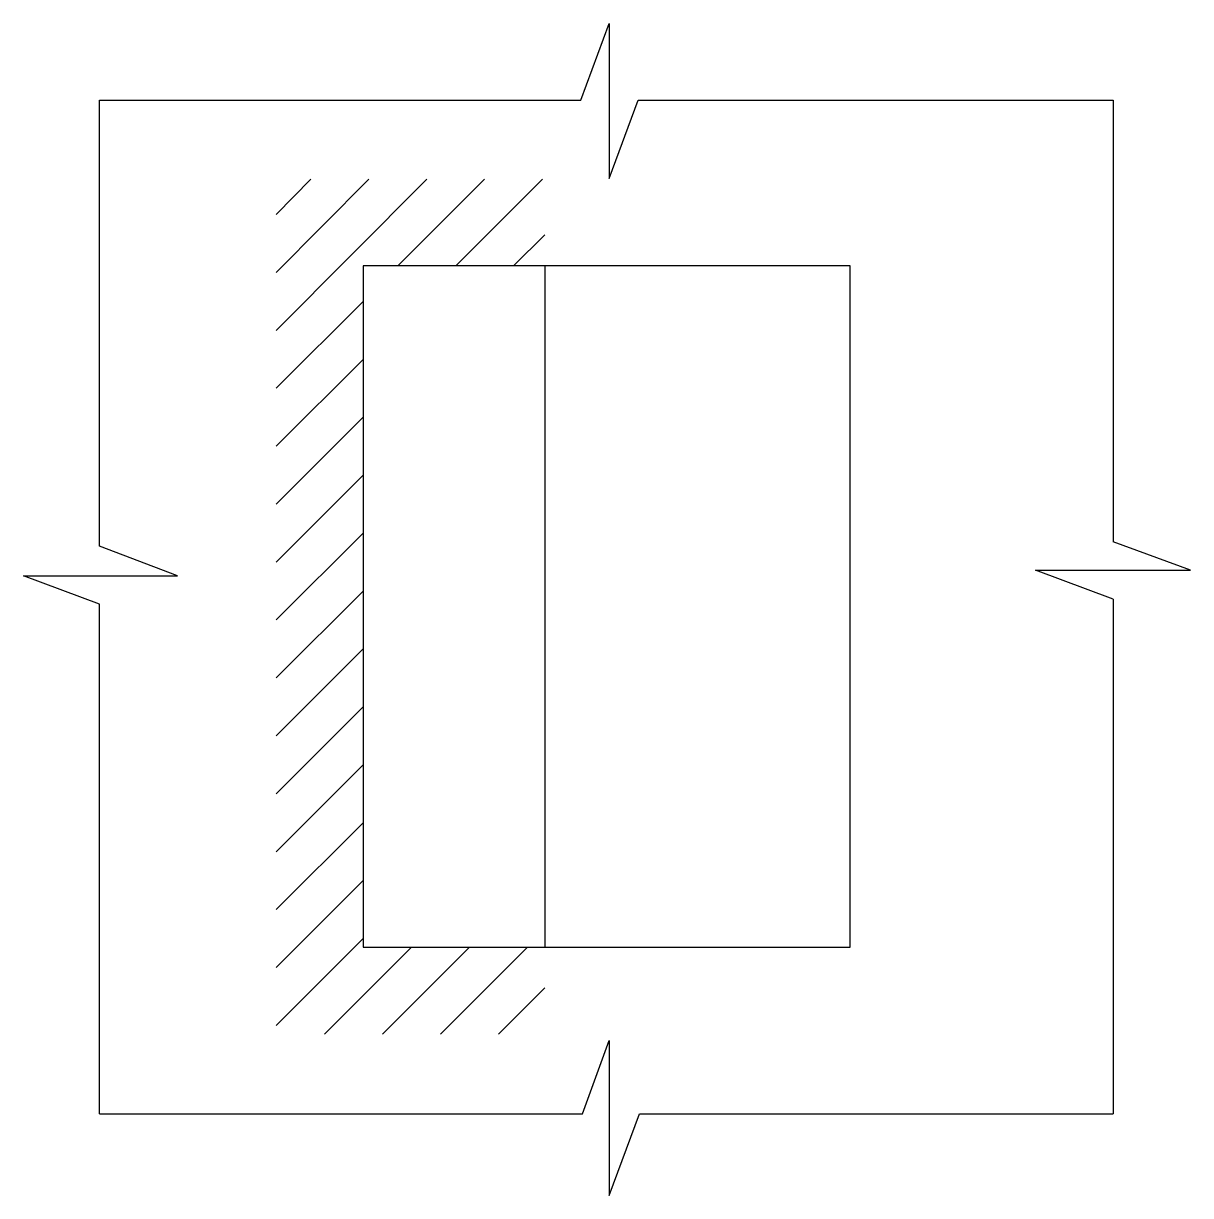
# Model space of a CAD drawing. Header units: metres. Extents: x 13294.5 to 13310.6, y 18506.5 to 18522.7.
import ezdxf

# ---------------------------------------------------------------- set-up
doc = ezdxf.new("R2010")
doc.units = ezdxf.units.M
doc.layers.add('PUB_DIM', color=90, linetype='Continuous')
doc.layers.add('STAIR', color=2, linetype='Continuous')

msp = doc.modelspace()

# ---------------------------------------------------------------- linework, layer by layer
msp.add_lwpolyline([(13305.91, 18509.91), (13305.91, 18519.32), (13299.18, 18519.32), (13299.18, 18509.91)], close=True)
at = {"layer": 'PUB_DIM'}
for p, q in [((13302.19, 18521.61), (13302.58, 18522.67)), ((13302.58, 18522.67), (13302.58, 18520.53)), ((13295.54, 18521.61), (13302.19, 18521.61)), ((13295.54, 18515.45), (13295.54, 18521.61)), ((13302.58, 18520.53), (13302.98, 18521.61)), ((13302.98, 18521.61), (13309.54, 18521.61)), ((13309.54, 18521.61), (13309.54, 18515.51)), ((13297.98, 18520.03), (13298.46, 18520.52)), ((13297.98, 18519.23), (13299.26, 18520.52)), ((13297.98, 18518.43), (13300.06, 18520.52)), ((13299.66, 18519.32), (13300.86, 18520.52)), ((13300.46, 18519.32), (13301.66, 18520.52)), ((13301.26, 18519.32), (13301.69, 18519.75)), ((13297.98, 18517.63), (13299.18, 18518.83)), ((13297.98, 18516.83), (13299.18, 18518.03)), ((13297.98, 18516.03), (13299.18, 18517.23)), ((13297.98, 18515.23), (13299.18, 18516.43)), ((13297.98, 18514.43), (13299.18, 18515.63)), ((13296.62, 18515.04), (13295.54, 18515.45)), ((13310.61, 18515.12), (13309.54, 18515.51)), ((13308.47, 18515.12), (13310.61, 18515.12)), ((13309.54, 18514.72), (13308.47, 18515.12)), ((13294.49, 18515.04), (13296.62, 18515.04)), ((13295.54, 18514.65), (13294.49, 18515.04)), ((13297.98, 18513.63), (13299.18, 18514.83)), ((13295.54, 18507.61), (13295.54, 18514.65)), ((13309.54, 18514.72), (13309.54, 18507.61)), ((13297.98, 18512.83), (13299.18, 18514.03)), ((13297.98, 18512.03), (13299.18, 18513.23)), ((13297.98, 18511.23), (13299.18, 18512.43)), ((13297.98, 18510.43), (13299.18, 18511.63)), ((13297.98, 18509.63), (13299.18, 18510.83)), ((13297.98, 18508.83), (13299.18, 18510.03)), ((13298.65, 18508.71), (13299.85, 18509.91)), ((13299.45, 18508.71), (13300.65, 18509.91)), ((13300.25, 18508.71), (13301.45, 18509.91)), ((13301.05, 18508.71), (13301.69, 18509.35)), ((13302.21, 18507.61), (13302.58, 18508.62)), ((13302.58, 18508.62), (13302.58, 18506.48)), ((13295.54, 18507.61), (13302.21, 18507.61)), ((13302.58, 18506.48), (13303, 18507.61)), ((13303, 18507.61), (13309.54, 18507.61))]:
    msp.add_line(p, q, dxfattribs=at)
at = {"layer": 'STAIR'}
msp.add_lwpolyline([(13301.69, 18519.32), (13301.69, 18509.91)], dxfattribs=at)

doc.saveas('drawing.dxf')
